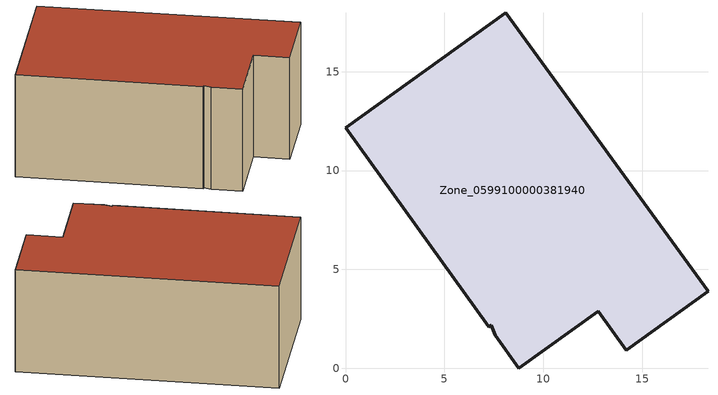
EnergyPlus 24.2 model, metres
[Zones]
Zone_0599100000381940
 floor ground (C_G): 7.25,2.1 0,12.16 8.12,17.99 18.33,3.89 14.19,0.91 12.77,2.88 8.77,0 7.56,1.67 7.37,2.18 z0
 wall outside (C_F): 0,12.16 7.25,2.1 7.37,2.18 7.56,1.67 8.77,0 12.77,2.88 14.19,0.91 18.33,3.89 8.12,17.99 0,12.16 z0:7.46
 roof outside (C_R): 8.77,0 12.77,2.88 14.19,0.91 18.33,3.89 8.12,17.99 0,12.16 7.25,2.1 7.37,2.18 7.56,1.67 z7.46
[BUILDING]
Pand.0599100000381940: North Axis=0; Terrain=City; Loads Convergence Tolerance Value=0.04; Temperature Convergence Tolerance Value=0.4; Solar Distribution=FullExterior; Maximum Number of Warmup Days=25; Minimum Number of Warmup Days=1
[Site:Location]
Rotterdam.The.Hague.AP_ZH_NLD Design_Conditions: Latitude=51.96; Longitude=4.45; Time Zone=1; Elevation=-4.5
[SITE:GROUNDTEMPERATURE:BUILDINGSURFACE]
18, 18, 18, 18, 18, 18, 18, 18, 18, 18, 18, 18
[MATERIAL] Thermal Absorptance=0.9; Solar Absorptance=0.7; Visible Absorptance=0.7
Name | Roughness | Thickness | Conductivity | Density | Specific Heat
G.D.1992-2005 | MediumSmooth | 0.15 | 0.06 | 540 | 1210
F.D.1992-2005 | Rough | 0.3 | 0.12 | 1920 | 840
R.D.1992-2005 | MediumRough | 0.2 | 0.08 | 1500 | 1000
[CONSTRUCTION]
C_G: G.D.1992-2005
C_F: F.D.1992-2005
C_R: R.D.1992-2005
[ZONE]
Zone_0599100000381940: Type=1; Multiplier=1; Ceiling Height=Autocalculate; Volume=Autocalculate; Floor Area=autocalculate; Part of Total Floor Area=Yes
[ZONEINFILTRATION:DESIGNFLOWRATE]
Infil_Zone_0599100000381940: Zone or ZoneList or Space or SpaceList=Zone_0599100000381940; Schedule=AlwaysOn; Design Flow Rate Calculation Method=Flow/Area; Flow Rate per Floor Area=0.0021; Constant Term Coefficient=1; Temperature Term Coefficient=0; Velocity Term Coefficient=0; Velocity Squared Term Coefficient=0
[HVACTEMPLATE:ZONE:IDEALLOADSAIRSYSTEM]
Zone_0599100000381940: Maximum Heating Supply Air Temperature=50; Minimum Cooling Supply Air Temperature=13; Maximum Heating Supply Air Humidity Ratio=0.0156; Minimum Cooling Supply Air Humidity Ratio=0.0077; Heating Limit=NoLimit; Cooling Limit=NoLimit; Dehumidification Control Type=ConstantSensibleHeatRatio; Cooling Sensible Heat Ratio=0.7; Dehumidification Setpoint=60; Humidification Control Type=None; Humidification Setpoint=30; Outdoor Air Method=None; Outdoor Air Flow Rate per Person=0.00944; Outdoor Air Flow Rate per Zone Floor Area=0; Outdoor Air Flow Rate per Zone=0; Demand Controlled Ventilation Type=None; Outdoor Air Economizer Type=NoEconomizer; Heat Recovery Type=None; Sensible Heat Recovery Effectiveness=0.7; Latent Heat Recovery Effectiveness=0.65
[ZONECONTROL:THERMOSTAT]
ThermostatControl_Zone_0599100000381940: Zone or ZoneList=Zone_0599100000381940; Control Type Schedule=DualSetpointControlType; Control 1=Thermostat_Zone_0599100000381940; Temperature Difference Between Cutout And Setpoint=0
[THERMOSTATSETPOINT:DUALSETPOINT]
Thermostat_Zone_0599100000381940: Heating Setpoint Temperature Schedule=HeatingSetpoint_Zone_0599100000381940; Cooling Setpoint Temperature Schedule=CoolingSetpoint_Zone_0599100000381940
[SCHEDULE:COMPACT]
HeatingSetpoint_Zone_0599100000381940: Through: 12/31, For: AllDays, Until: 24:00, 21
CoolingSetpoint_Zone_0599100000381940: Through: 12/31, For: AllDays, Until: 24:00, 24
DualSetpointControlType: Through: 12/31, For: AllDays, Until: 24:00, 4
AlwaysOn: Through: 12/31, For: AllDays, Until: 24:00, 1
